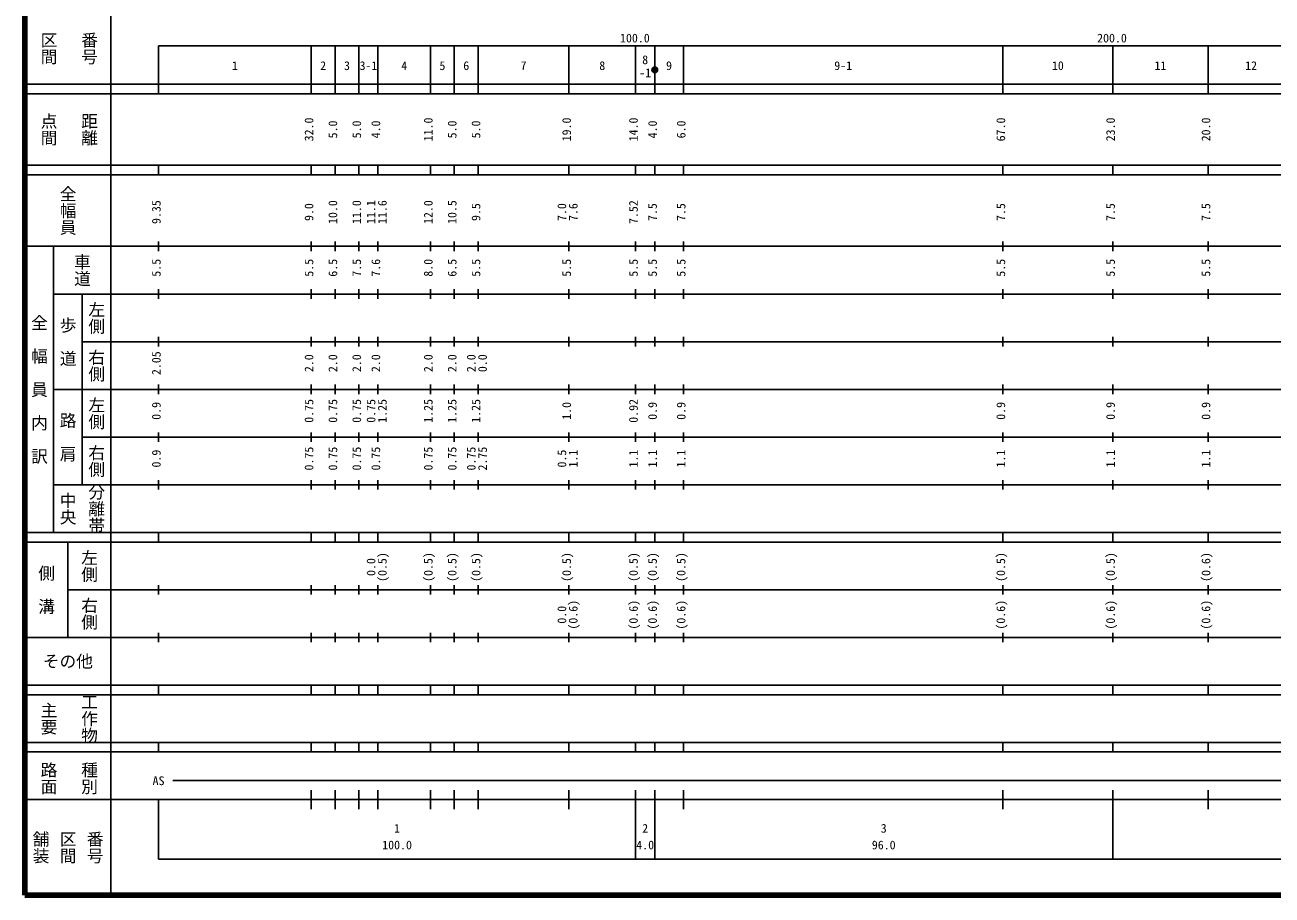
# Model space of a CAD drawing. Units: millimetres on the paper, enlarged 1000 times. Extents: x 40000 to 680000, y 20000 to 380000.
# Drawn here: x 40000 to 301396, y 20000 to 202409 of the extents above; entities that cross this region are included whole.
import ezdxf
from ezdxf.enums import TextEntityAlignment as Align

# ---------------------------------------------------------------- set-up
doc = ezdxf.new("R2010")
doc.units = ezdxf.units.MM
doc.header["$LTSCALE"] = 1000
doc.layers.add('M-TTL', color=2, linetype='Continuous', lineweight=140)
doc.layers.add('M-TTL-BAND', color=7, linetype='Continuous', lineweight=25)
doc.styles.add('@ＭＳ ゴシック', font='')
doc.styles.add('ＭＳ ゴシック', font='')
doc.styles.get('@ＭＳ ゴシック').set_extended_font_data('@MS Gothic')
doc.styles.get('ＭＳ ゴシック').set_extended_font_data('MS Gothic')

msp = doc.modelspace()

# ---------------------------------------------------------------- linework, layer by layer
at = {"layer": 'M-TTL'}
for p, q in [((40000, 380000), (40000, 20000)), ((40000, 20000), (680000, 20000))]:
    msp.add_line(p, q, dxfattribs=at)
at = {"layer": 'M-TTL-BAND'}
for p, q in [((58000, 370000), (58000, 20000)), ((68000, 198000), (579000, 198000)), ((68000, 198000), (68000, 188000)), ((100000, 188000), (100000, 198000)), ((105000, 188000), (105000, 198000)), ((110000, 188000), (110000, 198000)), ((114000, 188000), (114000, 198000)), ((125000, 188000), (125000, 198000)), ((130000, 188000), (130000, 198000)), ((135000, 188000), (135000, 198000)), ((154000, 188000), (154000, 198000)), ((168000, 188000), (168000, 198000)), ((172000, 188000), (172000, 198000)), ((178000, 188000), (178000, 198000)), ((245000, 188000), (245000, 198000)), ((268000, 188000), (268000, 198000)), ((288000, 188000), (288000, 198000)), ((40000, 190000), (579000, 190000)), ((40000, 188000), (579000, 188000)), ((40000, 173000), (579000, 173000)), ((68000, 171000), (68000, 173000)), ((100000, 171000), (100000, 173000)), ((105000, 171000), (105000, 173000)), ((110000, 171000), (110000, 173000)), ((114000, 171000), (114000, 173000)), ((125000, 171000), (125000, 173000)), ((130000, 171000), (130000, 173000)), ((135000, 171000), (135000, 173000)), ((154000, 171000), (154000, 173000)), ((168000, 171000), (168000, 173000)), ((172000, 171000), (172000, 173000)), ((178000, 171000), (178000, 173000)), ((245000, 171000), (245000, 173000)), ((268000, 171000), (268000, 173000)), ((288000, 171000), (288000, 173000)), ((40000, 171000), (579000, 171000)), ((68000, 155000), (68000, 157000)), ((100000, 155000), (100000, 157000)), ((105000, 155000), (105000, 157000)), ((110000, 155000), (110000, 157000)), ((114000, 155000), (114000, 157000)), ((125000, 155000), (125000, 157000)), ((130000, 155000), (130000, 157000)), ((135000, 155000), (135000, 157000)), ((154000, 155000), (154000, 157000)), ((168000, 155000), (168000, 157000)), ((172000, 155000), (172000, 157000)), ((178000, 155000), (178000, 157000)), ((245000, 155000), (245000, 157000)), ((268000, 155000), (268000, 157000)), ((288000, 155000), (288000, 157000)), ((40000, 156000), (579000, 156000)), ((46000, 96000), (46000, 156000)), ((68000, 145000), (68000, 147000)), ((100000, 145000), (100000, 147000)), ((105000, 145000), (105000, 147000)), ((110000, 145000), (110000, 147000)), ((114000, 145000), (114000, 147000)), ((125000, 145000), (125000, 147000)), ((130000, 145000), (130000, 147000)), ((135000, 145000), (135000, 147000)), ((154000, 145000), (154000, 147000)), ((168000, 145000), (168000, 147000)), ((172000, 145000), (172000, 147000)), ((178000, 145000), (178000, 147000)), ((245000, 145000), (245000, 147000)), ((268000, 145000), (268000, 147000)), ((288000, 145000), (288000, 147000)), ((46000, 146000), (579000, 146000)), ((52000, 146000), (52000, 106000)), ((52000, 136000), (579000, 136000)), ((68000, 135000), (68000, 137000)), ((100000, 135000), (100000, 137000)), ((105000, 135000), (105000, 137000)), ((110000, 135000), (110000, 137000)), ((114000, 135000), (114000, 137000)), ((125000, 135000), (125000, 137000)), ((130000, 135000), (130000, 137000)), ((135000, 135000), (135000, 137000)), ((154000, 135000), (154000, 137000)), ((168000, 135000), (168000, 137000)), ((172000, 135000), (172000, 137000)), ((178000, 135000), (178000, 137000)), ((245000, 135000), (245000, 137000)), ((268000, 135000), (268000, 137000)), ((288000, 135000), (288000, 137000)), ((46000, 126000), (579000, 126000)), ((68000, 125000), (68000, 127000)), ((100000, 125000), (100000, 127000)), ((105000, 125000), (105000, 127000)), ((110000, 125000), (110000, 127000)), ((114000, 125000), (114000, 127000)), ((125000, 125000), (125000, 127000)), ((130000, 125000), (130000, 127000)), ((135000, 125000), (135000, 127000)), ((154000, 125000), (154000, 127000)), ((168000, 125000), (168000, 127000)), ((172000, 125000), (172000, 127000)), ((178000, 125000), (178000, 127000)), ((245000, 125000), (245000, 127000)), ((268000, 125000), (268000, 127000)), ((288000, 125000), (288000, 127000)), ((52000, 116000), (579000, 116000)), ((68000, 115000), (68000, 117000)), ((100000, 115000), (100000, 117000)), ((105000, 115000), (105000, 117000)), ((110000, 115000), (110000, 117000)), ((114000, 115000), (114000, 117000)), ((125000, 115000), (125000, 117000)), ((130000, 115000), (130000, 117000)), ((135000, 115000), (135000, 117000)), ((154000, 115000), (154000, 117000)), ((168000, 115000), (168000, 117000)), ((172000, 115000), (172000, 117000)), ((178000, 115000), (178000, 117000)), ((245000, 115000), (245000, 117000)), ((268000, 115000), (268000, 117000)), ((288000, 115000), (288000, 117000)), ((46000, 106000), (579000, 106000)), ((68000, 105000), (68000, 107000)), ((100000, 105000), (100000, 107000)), ((105000, 105000), (105000, 107000)), ((110000, 105000), (110000, 107000)), ((114000, 105000), (114000, 107000)), ((125000, 105000), (125000, 107000)), ((130000, 105000), (130000, 107000)), ((135000, 105000), (135000, 107000)), ((154000, 105000), (154000, 107000)), ((168000, 105000), (168000, 107000)), ((172000, 105000), (172000, 107000)), ((178000, 105000), (178000, 107000)), ((245000, 105000), (245000, 107000)), ((268000, 105000), (268000, 107000)), ((288000, 105000), (288000, 107000)), ((40000, 96000), (579000, 96000)), ((68000, 94000), (68000, 96000)), ((100000, 94000), (100000, 96000)), ((105000, 94000), (105000, 96000)), ((110000, 94000), (110000, 96000)), ((114000, 94000), (114000, 96000)), ((125000, 94000), (125000, 96000)), ((130000, 94000), (130000, 96000)), ((135000, 94000), (135000, 96000)), ((154000, 94000), (154000, 96000)), ((168000, 94000), (168000, 96000)), ((172000, 94000), (172000, 96000)), ((178000, 94000), (178000, 96000)), ((245000, 94000), (245000, 96000)), ((268000, 94000), (268000, 96000)), ((288000, 94000), (288000, 96000)), ((40000, 94000), (579000, 94000)), ((49000, 94000), (49000, 74000)), ((49000, 84000), (579000, 84000)), ((68000, 83000), (68000, 85000)), ((100000, 83000), (100000, 85000)), ((105000, 83000), (105000, 85000)), ((110000, 83000), (110000, 85000)), ((114000, 83000), (114000, 85000)), ((125000, 83000), (125000, 85000)), ((130000, 83000), (130000, 85000)), ((135000, 83000), (135000, 85000)), ((154000, 83000), (154000, 85000)), ((168000, 83000), (168000, 85000)), ((172000, 83000), (172000, 85000)), ((178000, 83000), (178000, 85000)), ((245000, 83000), (245000, 85000)), ((268000, 83000), (268000, 85000)), ((288000, 83000), (288000, 85000)), ((40000, 74000), (579000, 74000)), ((68000, 73000), (68000, 75000)), ((100000, 73000), (100000, 75000)), ((105000, 73000), (105000, 75000)), ((110000, 73000), (110000, 75000)), ((114000, 73000), (114000, 75000)), ((125000, 73000), (125000, 75000)), ((130000, 73000), (130000, 75000)), ((135000, 73000), (135000, 75000)), ((154000, 73000), (154000, 75000)), ((168000, 73000), (168000, 75000)), ((172000, 73000), (172000, 75000)), ((178000, 73000), (178000, 75000)), ((245000, 73000), (245000, 75000)), ((268000, 73000), (268000, 75000)), ((288000, 73000), (288000, 75000)), ((40000, 64000), (579000, 64000)), ((68000, 62000), (68000, 64000)), ((100000, 62000), (100000, 64000)), ((105000, 62000), (105000, 64000)), ((110000, 62000), (110000, 64000)), ((114000, 62000), (114000, 64000)), ((125000, 62000), (125000, 64000)), ((130000, 62000), (130000, 64000)), ((135000, 62000), (135000, 64000)), ((154000, 62000), (154000, 64000)), ((168000, 62000), (168000, 64000)), ((172000, 62000), (172000, 64000)), ((178000, 62000), (178000, 64000)), ((245000, 62000), (245000, 64000)), ((268000, 62000), (268000, 64000)), ((288000, 62000), (288000, 64000)), ((40000, 62000), (579000, 62000)), ((40000, 52000), (579000, 52000)), ((40000, 50000), (579000, 50000)), ((68000, 50000), (68000, 52000)), ((100000, 50000), (100000, 52000)), ((105000, 50000), (105000, 52000)), ((110000, 50000), (110000, 52000)), ((114000, 50000), (114000, 52000)), ((125000, 50000), (125000, 52000)), ((130000, 50000), (130000, 52000)), ((135000, 50000), (135000, 52000)), ((154000, 50000), (154000, 52000)), ((168000, 50000), (168000, 52000)), ((172000, 50000), (172000, 52000)), ((178000, 50000), (178000, 52000)), ((245000, 50000), (245000, 52000)), ((268000, 50000), (268000, 52000)), ((288000, 50000), (288000, 52000)), ((71000, 44000), (565000, 44000)), ((100000, 38000), (100000, 42000)), ((105000, 38000), (105000, 42000)), ((110000, 38000), (110000, 42000)), ((114000, 38000), (114000, 42000)), ((125000, 38000), (125000, 42000)), ((130000, 38000), (130000, 42000)), ((135000, 38000), (135000, 42000)), ((154000, 38000), (154000, 42000)), ((168000, 27500), (168000, 42000)), ((172000, 27500), (172000, 42000)), ((178000, 38000), (178000, 42000)), ((245000, 38000), (245000, 42000)), ((268000, 27500), (268000, 42000)), ((288000, 38000), (288000, 42000)), ((40000, 40000), (579000, 40000)), ((68000, 40000), (68000, 27500)), ((68000, 27500), (579000, 27500))]:
    msp.add_line(p, q, dxfattribs=at)
for radius in [600, 500, 400, 300, 200, 100]:
    msp.add_circle((172000, 193000), radius, dxfattribs=at)

# ---------------------------------------------------------------- texts
at = {"layer": 'M-TTL-BAND', "style": '@ＭＳ ゴシック'}
for s, p in [('区間', (45000, 197500)), ('番号', (53500, 197500)), ('点間', (45000, 180500)), ('距離', (53500, 180500)), ('全幅員', (49000, 163500)), ('車道', (52000, 151000)), ('左側', (55000, 141000)), ('全\u3000幅\u3000員\u3000内\u3000訳', (43000, 126000)), ('歩\u3000道', (49000, 136000)), ('右側', (55000, 131000)), ('左側', (55000, 121000)), ('路\u3000肩', (49000, 116000)), ('右側', (55000, 111000)), ('分離帯', (55000, 101000)), ('中央', (49000, 101000)), ('左側', (53500, 89000)), ('側\u3000溝', (44500, 84000)), ('右側', (53500, 79000)), ('主要', (45000, 57000)), ('工作物', (53500, 57000)), ('路面', (45000, 44500)), ('種別', (53500, 44500)), ('舗装', (43333, 30000)), ('区間', (49000, 30000)), ('番号', (54667, 30000))]:
    msp.add_text(s, height=2566, rotation=270, dxfattribs=at).set_placement(p, align=Align.MIDDLE_CENTER)
at = {"layer": 'M-TTL-BAND', "style": 'ＭＳ ゴシック'}
for s, p in [('100.0', (167844, 198195)), ('200.0', (267844, 198195)), ('1', (84000, 192405)), ('2', (102500, 192405)), ('3', (107500, 192405)), ('3-1', (112000, 192405)), ('4', (119500, 192405)), ('5', (127500, 192405)), ('6', (132500, 192405)), ('7', (144500, 192405)), ('8', (161000, 192405)), ('8', (170000, 193639)), ('9', (175000, 192405)), ('9-1', (211500, 192405)), ('10', (256500, 192405)), ('11', (278000, 192405)), ('12', (297000, 192405)), ('-1', (170000, 190905)), ('AS', (68000, 42500)), ('1', (118000, 32523)), ('2', (170000, 32523)), ('3', (220000, 32523)), ('100.0', (118000, 29033)), ('4.0', (170000, 29033)), ('96.0', (220000, 29033))]:
    msp.add_text(s, height=1833, dxfattribs=at).set_placement(p, align=Align.BOTTOM_CENTER)
for s, p in [('32.0', (101000, 180500)), ('5.0', (106000, 180500)), ('5.0', (111000, 180500)), ('4.0', (115000, 180500)), ('11.0', (126000, 180500)), ('5.0', (131000, 180500)), ('5.0', (136000, 180500)), ('19.0', (155000, 180500)), ('14.0', (169000, 180500)), ('4.0', (173000, 180500)), ('6.0', (179000, 180500)), ('67.0', (246000, 180500)), ('23.0', (269000, 180500)), ('20.0', (289000, 180500)), ('9.35', (69000, 163174)), ('9.0', (101000, 163174)), ('10.0', (106000, 163174)), ('11.0', (111000, 163174)), ('11.1', (114000, 163174)), ('11.6', (116370, 163174)), ('12.0', (126000, 163174)), ('10.5', (131000, 163174)), ('9.5', (136000, 163174)), ('7.0', (154000, 163174)), ('7.6', (156370, 163174)), ('7.52', (169000, 163174)), ('7.5', (173000, 163174)), ('7.5', (179000, 163174)), ('7.5', (246000, 163174)), ('7.5', (269000, 163174)), ('7.5', (289000, 163174)), ('5.5', (69000, 151500)), ('5.5', (101000, 151500)), ('6.5', (106000, 151500)), ('7.5', (111000, 151500)), ('7.6', (115000, 151500)), ('8.0', (126000, 151500)), ('6.5', (131000, 151500)), ('5.5', (136000, 151500)), ('5.5', (155000, 151500)), ('5.5', (169000, 151500)), ('5.5', (173000, 151500)), ('5.5', (179000, 151500)), ('5.5', (246000, 151500)), ('5.5', (269000, 151500)), ('5.5', (289000, 151500)), ('2.05', (69000, 131500)), ('2.0', (101000, 131500)), ('2.0', (106000, 131500)), ('2.0', (111000, 131500)), ('2.0', (115000, 131500)), ('2.0', (126000, 131500)), ('2.0', (131000, 131500)), ('2.0', (135000, 131500)), ('0.0', (137370, 131500)), ('0.9', (69000, 121500)), ('0.75', (101000, 121500)), ('0.75', (106000, 121500)), ('0.75', (111000, 121500)), ('0.75', (114000, 121500)), ('1.25', (116370, 121500)), ('1.25', (126000, 121500)), ('1.25', (131000, 121500)), ('1.25', (136000, 121500)), ('1.0', (155000, 121500)), ('0.92', (169000, 121500)), ('0.9', (173000, 121500)), ('0.9', (179000, 121500)), ('0.9', (246000, 121500)), ('0.9', (269000, 121500)), ('0.9', (289000, 121500)), ('0.9', (69000, 111500)), ('0.75', (101000, 111500)), ('0.75', (106000, 111500)), ('0.75', (111000, 111500)), ('0.75', (115000, 111500)), ('0.75', (126000, 111500)), ('0.75', (131000, 111500)), ('0.75', (135000, 111500)), ('2.75', (137370, 111500)), ('0.5', (154000, 111500)), ('1.1', (156370, 111500)), ('1.1', (169000, 111500)), ('1.1', (173000, 111500)), ('1.1', (179000, 111500)), ('1.1', (246000, 111500)), ('1.1', (269000, 111500)), ('1.1', (289000, 111500)), ('(0.5)', (116370, 88764)), ('(0.5)', (126000, 88764)), ('(0.5)', (131000, 88764)), ('(0.5)', (136000, 88764)), ('(0.5)', (155000, 88764)), ('(0.5)', (169000, 88764)), ('(0.5)', (173000, 88764)), ('(0.5)', (179000, 88764)), ('(0.5)', (246000, 88764)), ('(0.5)', (269000, 88764)), ('(0.6)', (289000, 88764)), ('0.0', (114000, 88764)), ('(0.6)', (156370, 78764)), ('(0.6)', (169000, 78764)), ('(0.6)', (173000, 78764)), ('(0.6)', (179000, 78764)), ('(0.6)', (246000, 78764)), ('(0.6)', (269000, 78764)), ('(0.6)', (289000, 78764)), ('0.0', (154000, 78764))]:
    msp.add_text(s, height=1833, rotation=90, dxfattribs=at).set_placement(p, align=Align.BOTTOM_CENTER)
msp.add_text('その他', height=2566, dxfattribs=at).set_placement((49000, 69000), align=Align.MIDDLE_CENTER)

doc.saveas('drawing.dxf')
